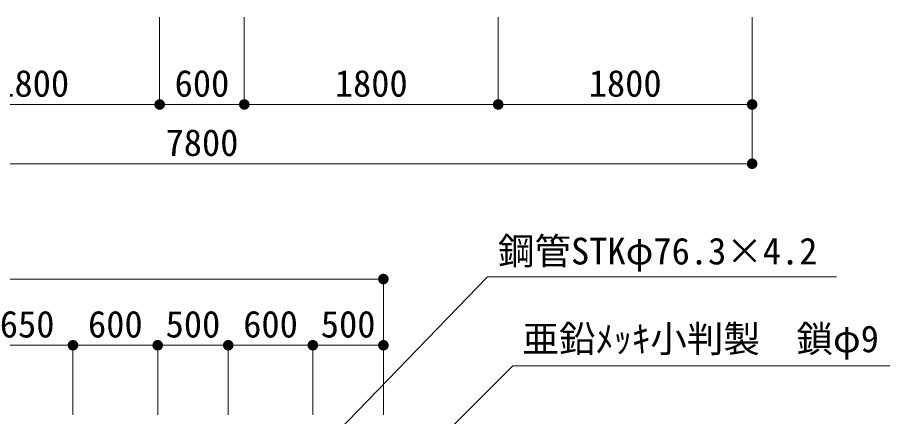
# Model space of a CAD drawing. Units: millimetres at full size, sheet at 1:100. Extents: x 485 to 27866, y 12891 to 31558.
# Drawn here: x 18251 to 24386, y 19739 to 22573 of the extents above; entities that cross this region are included whole.
import ezdxf
from ezdxf.enums import TextEntityAlignment as Align

# ---------------------------------------------------------------- set-up
doc = ezdxf.new("R2010")
doc.units = ezdxf.units.MM
doc.header["$LTSCALE"] = 100
doc.layers.add('寸法', color=1, linetype='Continuous', lineweight=13)
doc.layers.add('数量表', color=1, linetype='Continuous', lineweight=13)
doc.styles.add('ＭＳ ゴシック', font='')
doc.styles.get('ＭＳ ゴシック').set_extended_font_data('MS Gothic')

# ---------------------------------------------------------------- blocks, each defined once
blk = doc.blocks.new('filled_dot')
at = {"color": 0, "linetype": 'Continuous', "lineweight": -2, "const_width": 1.25}
blk.add_lwpolyline([(-0.625, 0, 1), (0.625, 0, 1)], format="xyb", close=True, dxfattribs=at)

msp = doc.modelspace()

# ---------------------------------------------------------------- linework, layer by layer
at = {"layer": '寸法'}
for p, q in [((15145.6, 20715.7), (20846.1, 20715.7)), ((20846.1, 19770.7), (20846.1, 20715.7)), ((17995.6, 20246), (18645.6, 20246)), ((18645.6, 19752.7), (18645.6, 20246)), ((18645.6, 20246), (19246.1, 20246)), ((18645.6, 19752.7), (18645.6, 20246)), ((19246.1, 20246), (19746.1, 20246)), ((19246.1, 19752.7), (19246.1, 20246)), ((19246.1, 19752.7), (19246.1, 20246)), ((19746.1, 19752.7), (19746.1, 20246)), ((19746.1, 20246), (20346.1, 20246)), ((19746.1, 19752.7), (19746.1, 20246)), ((20346.1, 19770.7), (20346.1, 20246)), ((20346.1, 20246), (20846.1, 20246)), ((20346.1, 19752.7), (20346.1, 20246)), ((20846.1, 19752.7), (20846.1, 20246))]:
    msp.add_line(p, q, dxfattribs=at)
for points in [[(20542.7, 19654.4), (20594.9, 19708.3), (21584.6, 20732.2), (24058.5, 20732.2)], [(20290.4, 18626.7), (20343.4, 18679.7), (21763.9, 20100.2), (24474, 20100.2)]]:
    msp.add_lwpolyline(points, dxfattribs=at)
at = {"layer": '数量表'}
for p, q in [((19260, 22572.8), (19260, 21954.3)), ((19260, 22572.8), (19260, 21954.3)), ((19860, 22572.8), (19860, 21954.3)), ((19860, 22572.8), (19860, 21954.3)), ((21660, 22572.8), (21660, 21954.3)), ((21660, 22572.8), (21660, 21954.3)), ((23460, 22572.8), (23460, 21954.3)), ((23460, 22572.8), (23460, 21534)), ((19260, 21954.3), (17460, 21954.3)), ((19260, 21954.3), (19860, 21954.3)), ((19860, 21954.3), (21660, 21954.3)), ((21660, 21954.3), (23460, 21954.3)), ((15660, 21534), (23460, 21534))]:
    msp.add_line(p, q, dxfattribs=at)

# ---------------------------------------------------------------- block references
at = {"layer": '寸法', "xscale": 30, "yscale": 30, "rotation": 180}
for p in [(20846.1, 20715.7), (18645.6, 20246), (19246.1, 20246), (19746.1, 20246), (20346.1, 20246), (20846.1, 20246)]:
    msp.add_blockref('filled_dot', p, dxfattribs=at)
at = {"layer": '寸法', "xscale": 30, "yscale": 30}
for p in [(18645.6, 20246), (19246.1, 20246), (19746.1, 20246), (20346.1, 20246)]:
    msp.add_blockref('filled_dot', p, dxfattribs=at)
at = {"layer": '数量表', "xscale": 30, "yscale": 30}
for p in [(19260, 21954.3), (19860, 21954.3), (21660, 21954.3)]:
    msp.add_blockref('filled_dot', p, dxfattribs=at)
at = {"layer": '数量表', "xscale": 30, "yscale": 30, "rotation": 180}
for p in [(19260, 21954.3), (19860, 21954.3), (21660, 21954.3), (23460, 21954.3), (23460, 21534)]:
    msp.add_blockref('filled_dot', p, dxfattribs=at)

# ---------------------------------------------------------------- texts
at = {"layer": '寸法', "color": 3, "style": 'ＭＳ ゴシック'}
for s, p in [('鋼管STKφ76.3×4.2', (21658.3, 20762.3)), ('亜鉛ﾒｯｷ小判製\u3000鎖φ9', (21831.5, 20139.6))]:
    msp.add_text(s, height=189.9, dxfattribs=at).set_placement(p, align=Align.BOTTOM_LEFT)
at = {"layer": '寸法', "style": 'ＭＳ ゴシック'}
for s, p in [('650', (18320.6, 20396)), ('600', (18945.9, 20396)), ('500', (19496.1, 20396)), ('600', (20046.1, 20396)), ('500', (20596.1, 20396))]:
    msp.add_text(s, height=189.9, dxfattribs=at).set_placement(p, align=Align.MIDDLE_CENTER)
at = {"layer": '数量表', "style": 'ＭＳ ゴシック'}
for s, p in [('1800', (18360, 22104.3)), ('600', (19560, 22104.3)), ('1800', (20760, 22104.3)), ('1800', (22560, 22104.3)), ('7800', (19560, 21684))]:
    msp.add_text(s, height=189.9, dxfattribs=at).set_placement(p, align=Align.MIDDLE_CENTER)

doc.saveas('drawing.dxf')
